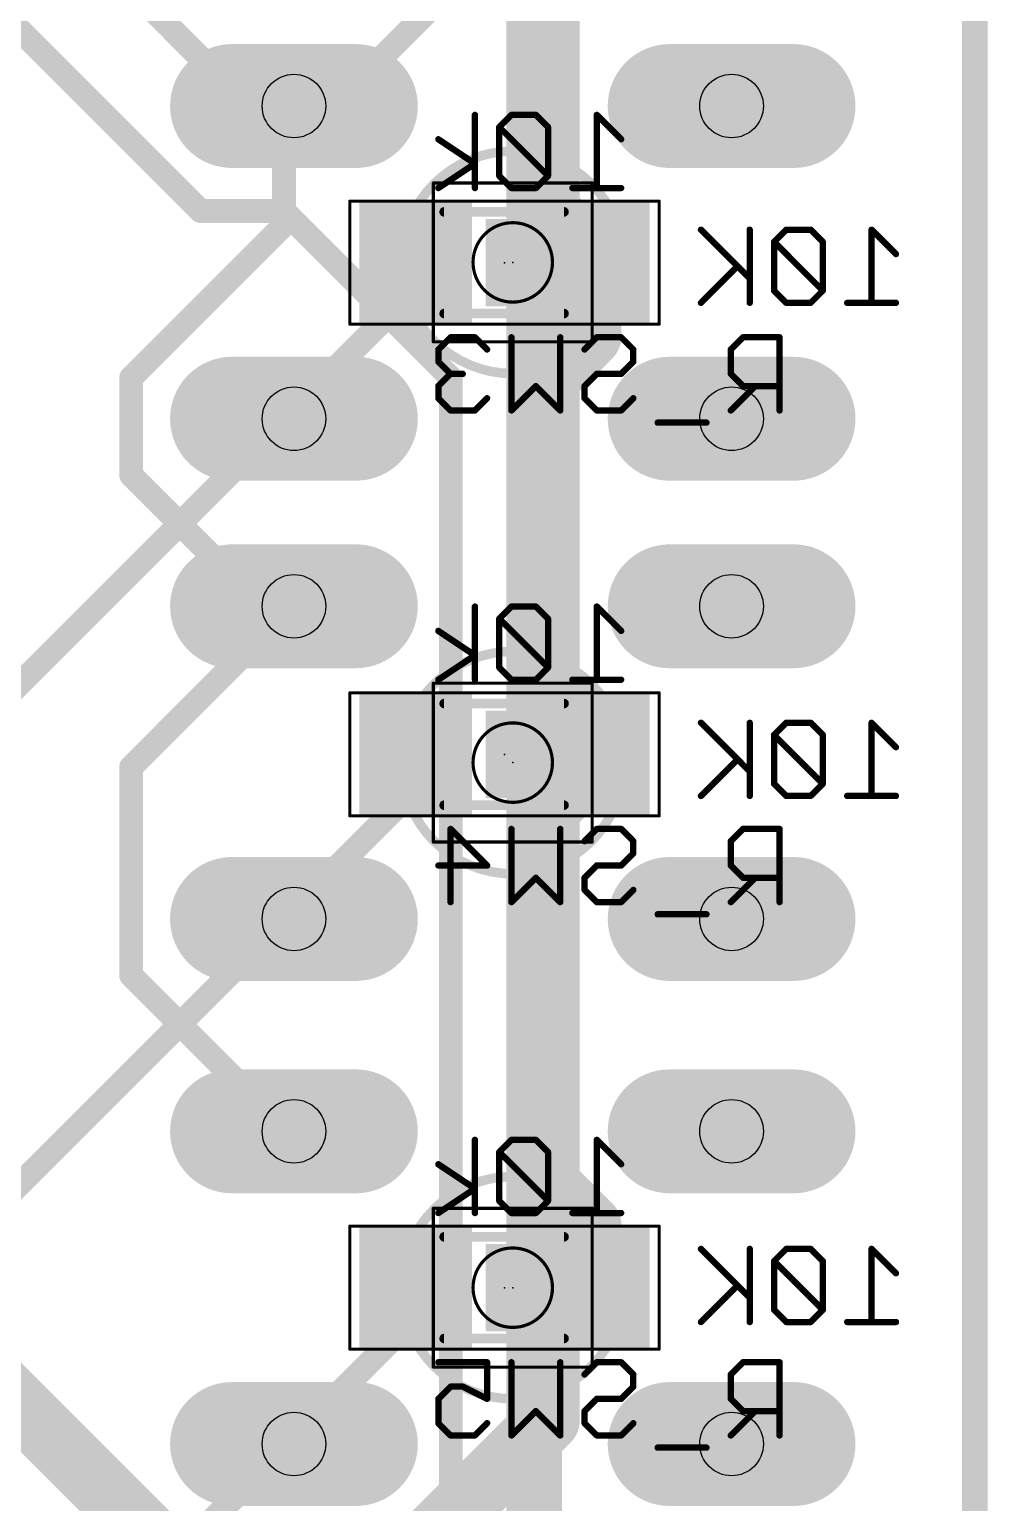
# Model space of a CAD drawing. Extents: x -15 to 99, y 4 to 73.
# Drawn here: x 83.94 to 99.26, y 21.13 to 44.69 of the extents above; entities that cross this region are included whole.
import ezdxf

# ---------------------------------------------------------------- set-up
doc = ezdxf.new("R2010")
doc.units = 0
for name, color, linetype in [('1', 22, 'CONTINUOUS'), ('122', 253, 'CONTINUOUS'), ('16', 175, 'CONTINUOUS'), ('17', 82, 'CONTINUOUS'), ('20', 7, 'CONTINUOUS'), ('21', 253, 'CONTINUOUS'), ('23', 7, 'CONTINUOUS'), ('24', 7, 'CONTINUOUS'), ('26', 253, 'CONTINUOUS'), ('28', 253, 'CONTINUOUS'), ('29', 253, 'CONTINUOUS'), ('30', 253, 'CONTINUOUS'), ('32', 253, 'CONTINUOUS'), ('36', 253, 'CONTINUOUS'), ('40', 175, 'CONTINUOUS'), ('44', 253, 'CONTINUOUS'), ('51', 253, 'CONTINUOUS'), ('52', 253, 'CONTINUOUS')]:
    doc.layers.add(name, color=color, linetype=linetype)

# ---------------------------------------------------------------- blocks, each defined once
blk = doc.blocks.new('RECT')
blk.add_solid([(-0.5, -0.5), (0.5, -0.5), (-0.5, 0.5), (0.5, 0.5)])
blk = doc.blocks.new('LONGP100')
at = {"const_width": 1}
blk.add_lwpolyline([(-0.5, 0), (0.5, 0)], dxfattribs=at)
at = {"const_width": 0.5}
for points in [[(-0.5, 0.25, 1), (-0.5, -0.25)], [(0.5, -0.25, 1), (0.5, 0.25)]]:
    blk.add_lwpolyline(points, format="xyb", dxfattribs=at)

msp = doc.modelspace()

# ---------------------------------------------------------------- linework, layer by layer
at = {"layer": '1'}
for points, const_width in [([(99.06, 10.16), (99.06, 68.58)], 0.4064), ([(92.0115, 7.5565), (92.0115, 50.673)], 0.889), ([(83.1215, 45.339), (86.6775, 41.783)], 0.381), ([(90.678, 45.339), (88.9, 43.561)], 0.381), ([(88.2332, 43.561), (88.1694, 43.4618)], 0.381), ([(88.9, 43.561), (88.2332, 43.561)], 0.381), ([(86.6775, 41.783), (88.011, 41.783)], 0.381), ([(88.011, 41.783), (90.678, 39.116)], 0.381), ([(90.678, 39.116), (90.678, 21.336)], 0.381), ([(88.011, 38.4492), (83.3438, 33.782)], 0.381), ([(88.011, 38.4492), (88.1694, 38.4618)], 0.381), ([(88.011, 30.4483), (78.8988, 21.336)], 0.381), ([(88.011, 30.4483), (88.1694, 30.4631)], 0.381), ([(88.011, 22.0028), (86.4553, 20.447)], 0.381), ([(88.011, 22.0028), (88.1694, 22.0674)], 0.381), ([(90.678, 21.336), (89.789, 20.447)], 0.381)]:
    msp.add_lwpolyline(points, dxfattribs=dict(at, const_width=const_width))
at = {"layer": '1', "const_width": 0.1905}
for points in [[(88.0893, 43.5134, 1), (88.2495, 43.4102)], [(88.2332, 43.6563, 1), (88.2332, 43.4657)], [(88.3133, 43.5094, 1), (88.1532, 43.6126)], [(88.8326, 43.6284, 1), (88.9674, 43.4936)], [(88.9, 43.4657, 1), (88.9, 43.6563)], [(86.6775, 41.8783, 1), (86.6775, 41.6878)], [(86.6101, 41.7156, 1), (86.7449, 41.8504)], [(88.0784, 41.8504, 1), (87.9436, 41.7156)], [(88.011, 41.6878, 1), (88.011, 41.8783)], [(90.7732, 39.116, 1), (90.5828, 39.116)], [(90.6106, 39.0486, 1), (90.7454, 39.1834)], [(88.0035, 38.5442, 1), (88.0185, 38.3543)], [(88.0784, 38.3819, 1), (87.9436, 38.5166)], [(88.1769, 38.3668, 1), (88.1619, 38.5568)], [(88.0021, 30.5431, 1), (88.0199, 30.3534)], [(88.0784, 30.3809, 1), (87.9436, 30.5156)], [(88.1783, 30.3683, 1), (88.1605, 30.5579)], [(87.975, 22.0909, 1), (88.047, 21.9146)], [(88.0784, 21.9354, 1), (87.9436, 22.0701)], [(88.2054, 21.9792, 1), (88.1334, 22.1556)], [(90.7454, 21.2686, 1), (90.6106, 21.4034)], [(90.5828, 21.336, 1), (90.7732, 21.336)]]:
    msp.add_lwpolyline(points, format="xyb", dxfattribs=at)
at = {"layer": '122', "const_width": 0.1016}
for points in [[(95.4593, 40.7047), (94.6797, 41.4843)], [(95.4593, 41.4843), (95.4593, 40.3149)], [(96.044, 41.4843), (95.8491, 41.2894)], [(96.4338, 41.4843), (96.044, 41.4843)], [(96.6287, 41.2894), (96.4338, 41.4843)], [(97.7981, 41.0945), (97.4083, 41.4843)], [(97.4083, 41.4843), (97.4083, 40.3149)], [(95.8491, 41.2894), (95.8491, 40.5098)], [(96.6287, 40.5098), (95.8491, 41.2894)], [(96.6287, 40.5098), (96.6287, 41.2894)], [(95.2644, 40.8996), (94.6797, 40.3149)], [(95.8491, 40.5098), (96.044, 40.3149)], [(96.4338, 40.3149), (96.6287, 40.5098)], [(96.044, 40.3149), (96.4338, 40.3149)], [(97.7981, 40.3149), (97.0185, 40.3149)], [(95.4593, 32.8205), (94.6797, 33.6001)], [(95.4593, 33.6001), (95.4593, 32.4307)], [(96.044, 33.6001), (95.8491, 33.4052)], [(95.8491, 33.4052), (95.8491, 32.6256)], [(96.6287, 32.6256), (95.8491, 33.4052)], [(96.4338, 33.6001), (96.044, 33.6001)], [(96.6287, 33.4052), (96.4338, 33.6001)], [(96.6287, 32.6256), (96.6287, 33.4052)], [(97.7981, 33.2103), (97.4083, 33.6001)], [(97.4083, 33.6001), (97.4083, 32.4307)], [(95.2644, 33.0154), (94.6797, 32.4307)], [(95.8491, 32.6256), (96.044, 32.4307)], [(96.4338, 32.4307), (96.6287, 32.6256)], [(96.044, 32.4307), (96.4338, 32.4307)], [(97.7981, 32.4307), (97.0185, 32.4307)], [(95.4593, 24.408), (94.6797, 25.1876)], [(95.4593, 25.1876), (95.4593, 24.0182)], [(96.044, 25.1876), (95.8491, 24.9927)], [(96.4338, 25.1876), (96.044, 25.1876)], [(96.6287, 24.9927), (96.4338, 25.1876)], [(97.7981, 24.7978), (97.4083, 25.1876)], [(97.4083, 25.1876), (97.4083, 24.0182)], [(95.8491, 24.9927), (95.8491, 24.2131)], [(96.6287, 24.2131), (95.8491, 24.9927)], [(96.6287, 24.2131), (96.6287, 24.9927)], [(95.2644, 24.6029), (94.6797, 24.0182)], [(95.8491, 24.2131), (96.044, 24.0182)], [(96.4338, 24.0182), (96.6287, 24.2131)], [(96.044, 24.0182), (96.4338, 24.0182)], [(97.7981, 24.0182), (97.0185, 24.0182)]]:
    msp.add_lwpolyline(points, dxfattribs=at)
at = {"layer": '122', "const_width": 0.0508}
for points in [[(94.6976, 41.5022, 1), (94.6617, 41.4663)], [(95.4847, 41.4843, 1), (95.4339, 41.4843)], [(96.044, 41.5097, 1), (96.044, 41.4589)], [(96.0619, 41.4663, 1), (96.026, 41.5022)], [(96.4517, 41.5022, 1), (96.4158, 41.4663)], [(96.4338, 41.4589, 1), (96.4338, 41.5097)], [(97.4337, 41.4843, 1), (97.3829, 41.4843)], [(97.4262, 41.5022, 1), (97.3903, 41.4663)], [(95.8745, 41.2894, 1), (95.8237, 41.2894)], [(95.867, 41.3073, 1), (95.8311, 41.2714)], [(95.8311, 41.3073, 1), (95.867, 41.2714)], [(96.6541, 41.2894, 1), (96.6033, 41.2894)], [(96.6107, 41.2714, 1), (96.6466, 41.3073)], [(97.7801, 41.0765, 1), (97.816, 41.1124)], [(95.2823, 40.8816, 1), (95.2464, 40.9175)], [(95.4413, 40.6867, 1), (95.4772, 40.7226)], [(95.867, 40.5277, 1), (95.8311, 40.4918)], [(95.8237, 40.5098, 1), (95.8745, 40.5098)], [(96.6033, 40.5098, 1), (96.6541, 40.5098)], [(96.6466, 40.4918, 1), (96.6107, 40.5277)], [(96.6107, 40.4918, 1), (96.6466, 40.5277)], [(94.6617, 40.3328, 1), (94.6976, 40.2969)], [(95.4339, 40.3149, 1), (95.4847, 40.3149)], [(96.044, 40.3403, 1), (96.044, 40.2895)], [(96.026, 40.2969, 1), (96.0619, 40.3328)], [(96.4158, 40.3328, 1), (96.4517, 40.2969)], [(96.4338, 40.2895, 1), (96.4338, 40.3403)], [(97.0185, 40.3403, 1), (97.0185, 40.2895)], [(97.3829, 40.3149, 1), (97.4337, 40.3149)], [(97.7981, 40.2895, 1), (97.7981, 40.3403)], [(94.6976, 33.6181, 1), (94.6617, 33.5822)], [(95.4847, 33.6001, 1), (95.4339, 33.6001)], [(95.8745, 33.4052, 1), (95.8237, 33.4052)], [(95.867, 33.4232, 1), (95.8311, 33.3873)], [(95.8311, 33.4232, 1), (95.867, 33.3873)], [(96.044, 33.6255, 1), (96.044, 33.5747)], [(96.0619, 33.5822, 1), (96.026, 33.6181)], [(96.4517, 33.6181, 1), (96.4158, 33.5822)], [(96.4338, 33.5747, 1), (96.4338, 33.6255)], [(96.6541, 33.4052, 1), (96.6033, 33.4052)], [(96.6107, 33.3873, 1), (96.6466, 33.4232)], [(97.4262, 33.6181, 1), (97.3903, 33.5822)], [(97.4337, 33.6001, 1), (97.3829, 33.6001)], [(97.7801, 33.1924, 1), (97.816, 33.2283)], [(95.2823, 32.9975, 1), (95.2464, 33.0334)], [(95.4413, 32.8026, 1), (95.4772, 32.8385)], [(95.867, 32.6436, 1), (95.8311, 32.6077)], [(95.8237, 32.6256, 1), (95.8745, 32.6256)], [(96.6033, 32.6256, 1), (96.6541, 32.6256)], [(96.6466, 32.6077, 1), (96.6107, 32.6436)], [(96.6107, 32.6077, 1), (96.6466, 32.6436)], [(94.6617, 32.4487, 1), (94.6976, 32.4128)], [(95.4339, 32.4307, 1), (95.4847, 32.4307)], [(96.044, 32.4561, 1), (96.044, 32.4053)], [(96.026, 32.4128, 1), (96.0619, 32.4487)], [(96.4158, 32.4487, 1), (96.4517, 32.4128)], [(96.4338, 32.4053, 1), (96.4338, 32.4561)], [(97.0185, 32.4561, 1), (97.0185, 32.4053)], [(97.3829, 32.4307, 1), (97.4337, 32.4307)], [(97.7981, 32.4053, 1), (97.7981, 32.4561)], [(94.6976, 25.2056, 1), (94.6617, 25.1697)], [(95.4847, 25.1876, 1), (95.4339, 25.1876)], [(96.044, 25.213, 1), (96.044, 25.1622)], [(96.0619, 25.1697, 1), (96.026, 25.2056)], [(96.4517, 25.2056, 1), (96.4158, 25.1697)], [(96.4338, 25.1622, 1), (96.4338, 25.213)], [(97.4262, 25.2056, 1), (97.3903, 25.1697)], [(97.4337, 25.1876, 1), (97.3829, 25.1876)], [(95.8745, 24.9927, 1), (95.8237, 24.9927)], [(95.867, 25.0107, 1), (95.8311, 24.9748)], [(95.8311, 25.0107, 1), (95.867, 24.9748)], [(96.6541, 24.9927, 1), (96.6033, 24.9927)], [(96.6107, 24.9748, 1), (96.6466, 25.0107)], [(97.7801, 24.7799, 1), (97.816, 24.8158)], [(95.2823, 24.585, 1), (95.2464, 24.6209)], [(95.4413, 24.3901, 1), (95.4772, 24.426)], [(95.867, 24.2311, 1), (95.8311, 24.1952)], [(96.6466, 24.1952, 1), (96.6107, 24.2311)], [(94.6617, 24.0362, 1), (94.6976, 24.0003)], [(95.4339, 24.0182, 1), (95.4847, 24.0182)], [(95.8237, 24.2131, 1), (95.8745, 24.2131)], [(96.044, 24.0436, 1), (96.044, 23.9928)], [(96.026, 24.0003, 1), (96.0619, 24.0362)], [(96.4158, 24.0362, 1), (96.4517, 24.0003)], [(96.4338, 23.9928, 1), (96.4338, 24.0436)], [(96.6033, 24.2131, 1), (96.6541, 24.2131)], [(96.6107, 24.1952, 1), (96.6466, 24.2311)], [(97.0185, 24.0436, 1), (97.0185, 23.9928)], [(97.3829, 24.0182, 1), (97.4337, 24.0182)], [(97.7981, 23.9928, 1), (97.7981, 24.0436)]]:
    msp.add_lwpolyline(points, format="xyb", dxfattribs=at)
at = {"layer": '16'}
for points, const_width in [([(99.06, 6.35), (99.06, 68.58)], 0.4064), ([(92.2338, 41.783), (92.2338, 46.6725)], 1.016), ([(87.3443, 43.561), (84.8995, 46.0057)], 0.381), ([(88.011, 43.561), (87.3443, 43.561)], 0.381), ([(88.011, 43.561), (88.1694, 43.4618)], 0.381), ([(88.011, 43.3388), (88.1694, 43.4618)], 0.381), ([(88.011, 41.5607), (88.011, 43.3388)], 0.381), ([(92.6783, 41.3385), (92.2338, 41.783)], 1.016), ([(85.5663, 39.116), (88.011, 41.5607)], 0.381), ([(92.6783, 41.3385), (92.9593, 40.9568)], 1.016), ([(92.9005, 40.894), (92.9593, 40.9568)], 1.016), ([(92.9005, 39.7828), (92.9005, 40.894)], 1.016), ([(90.0113, 40.894), (90.1153, 40.9568)], 0.381), ([(90.0113, 40.4495), (90.0113, 40.894)], 0.381), ([(88.2332, 38.6715), (90.0113, 40.4495)], 0.381), ([(92.2338, 39.116), (92.9005, 39.7828)], 1.016), ([(92.2338, 34.2265), (92.2338, 39.116)], 1.016), ([(85.5663, 37.5603), (85.5663, 39.116)], 0.381), ([(88.2332, 38.6715), (88.1694, 38.4618)], 0.381), ([(87.7888, 35.3377), (85.5663, 37.5603)], 0.381), ([(87.7888, 35.3377), (88.1694, 35.4631)], 0.381), ([(88.011, 35.3377), (88.1694, 35.4631)], 0.381), ([(88.011, 35.3377), (85.5663, 32.893)], 0.381), ([(92.9005, 33.5598), (92.2338, 34.2265)], 1.016), ([(92.9005, 33.5598), (92.9593, 33.0952)], 1.016), ([(92.9005, 32.893), (92.9593, 33.0952)], 1.016), ([(90.0113, 32.893), (90.1153, 33.0952)], 0.381), ([(92.9005, 32.893), (92.2338, 32.2263)], 1.016), ([(85.5663, 32.893), (85.5663, 29.5593)], 0.381), ([(90.0113, 32.4485), (90.0113, 32.893)], 0.381), ([(88.2332, 30.6705), (90.0113, 32.4485)], 0.381), ([(92.2338, 32.2263), (92.2338, 26.2255)], 1.016), ([(88.2332, 30.6705), (88.1694, 30.4631)], 0.381), ([(85.5663, 29.5593), (88.011, 27.1145)], 0.381), ([(87.7888, 18.669), (77.5653, 28.8925)], 1.016), ([(88.011, 27.1145), (88.1694, 27.0674)], 0.381), ([(92.2338, 26.2255), (92.9005, 25.5587)], 1.016), ([(92.9005, 25.5587), (92.9005, 24.6698)], 1.016), ([(92.6783, 24.2253), (92.9593, 24.5674)], 1.016), ([(92.9005, 24.6698), (92.9593, 24.5674)], 1.016), ([(90.0113, 24.4475), (90.1153, 24.5674)], 0.381), ([(92.6783, 24.2253), (92.2338, 23.7808)], 1.016), ([(90.0113, 24.003), (90.0113, 24.4475)], 0.381), ([(92.2338, 23.7808), (92.2338, 22.4473)], 1.016), ([(88.2332, 22.225), (90.0113, 24.003)], 0.381), ([(92.2338, 22.4473), (88.1221, 18.3356)], 1.016), ([(88.2332, 22.225), (88.1694, 22.0674)], 0.381)]:
    msp.add_lwpolyline(points, dxfattribs=dict(at, const_width=const_width))
for points, const_width in [([(87.3443, 43.6563, 1), (87.3443, 43.4657)], 0.1905), ([(87.2769, 43.4936, 1), (87.4116, 43.6284)], 0.1905), ([(88.0616, 43.6417, 1), (87.9604, 43.4803)], 0.1905), ([(88.011, 43.4657, 1), (88.011, 43.6563)], 0.1905), ([(88.2278, 43.3866, 1), (88.111, 43.537)], 0.1905), ([(88.1188, 43.3811, 1), (88.22, 43.5425)], 0.1905), ([(87.9526, 43.414, 1), (88.0694, 43.2635)], 0.1905), ([(88.1063, 43.3388, 1), (87.9158, 43.3388)], 0.1905), ([(92.4134, 41.9626, 1), (92.0541, 41.6034)], 0.508), ([(91.9797, 41.783, 1), (92.4878, 41.783)], 0.508), ([(88.0784, 41.4934, 1), (87.9436, 41.6281)], 0.1905), ([(92.8828, 41.4891, 1), (92.4737, 41.1879)], 0.508), ([(92.4986, 41.1589, 1), (92.8579, 41.5181)], 0.508), ([(87.9158, 41.5607, 1), (88.1063, 41.5607)], 0.1905), ([(93.1447, 40.7832, 1), (92.7739, 41.1304)], 0.508), ([(93.1545, 40.894, 1), (92.6465, 40.894)], 0.508), ([(92.7151, 41.0676, 1), (93.0859, 40.7204)], 0.508), ([(92.7548, 40.8062, 1), (93.1638, 41.1074)], 0.508), ([(90.1065, 40.894, 1), (89.916, 40.894)], 0.1905), ([(89.962, 40.9755, 1), (90.0605, 40.8125)], 0.1905), ([(90.1645, 40.8753, 1), (90.0661, 41.0383)], 0.1905), ([(89.916, 40.4495, 1), (90.1065, 40.4495)], 0.1905), ([(90.0786, 40.3821, 1), (89.9439, 40.5169)], 0.1905), ([(93.0801, 39.6031, 1), (92.7209, 39.9624)], 0.508), ([(92.6465, 39.7828, 1), (93.1545, 39.7828)], 0.508), ([(92.4878, 39.116, 1), (91.9797, 39.116)], 0.508), ([(92.0541, 39.2956, 1), (92.4134, 38.9364)], 0.508), ([(85.4989, 39.1834, 1), (85.6336, 39.0486)], 0.1905), ([(85.6615, 39.116, 1), (85.471, 39.116)], 0.1905), ([(88.1659, 38.7389, 1), (88.3006, 38.6041)], 0.1905), ([(88.3244, 38.6438, 1), (88.1421, 38.6992)], 0.1905), ([(88.0783, 38.4895, 1), (88.2605, 38.4341)], 0.1905), ([(85.6336, 37.6276, 1), (85.4989, 37.4929)], 0.1905), ([(85.471, 37.5603, 1), (85.6615, 37.5603)], 0.1905), ([(88.2285, 35.3884, 1), (88.1103, 35.5378)], 0.1905), ([(88.1992, 35.3726, 1), (88.1396, 35.5536)], 0.1905), ([(87.759, 35.4282, 1), (87.8185, 35.2473)], 0.1905), ([(87.7214, 35.2704, 1), (87.8561, 35.4051)], 0.1905), ([(87.9519, 35.4124, 1), (88.0701, 35.2631)], 0.1905), ([(88.0784, 35.2704, 1), (87.9436, 35.4051)], 0.1905), ([(92.4134, 34.4061, 1), (92.0541, 34.0469)], 0.508), ([(91.9797, 34.2265, 1), (92.4878, 34.2265)], 0.508), ([(93.1525, 33.5916, 1), (92.6485, 33.5279)], 0.508), ([(92.7209, 33.3801, 1), (93.0801, 33.7394)], 0.508), ([(93.2032, 33.0243, 1), (92.7154, 33.1661)], 0.508), ([(90.2, 33.0516, 1), (90.0306, 33.1388)], 0.1905), ([(92.6566, 32.9639, 1), (93.1444, 32.8221)], 0.508), ([(92.7073, 33.0633, 1), (93.2113, 33.1271)], 0.508), ([(93.0801, 32.7134, 1), (92.7209, 33.0726)], 0.508), ([(85.4989, 32.9604, 1), (85.6336, 32.8256)], 0.1905), ([(85.6615, 32.893, 1), (85.471, 32.893)], 0.1905), ([(90.1065, 32.893, 1), (89.916, 32.893)], 0.1905), ([(89.9266, 32.9366, 1), (90.0959, 32.8494)], 0.1905), ([(89.916, 32.4485, 1), (90.1065, 32.4485)], 0.1905), ([(90.0786, 32.3811, 1), (89.9439, 32.5159)], 0.1905), ([(92.4878, 32.2263, 1), (91.9797, 32.2263)], 0.508), ([(92.0541, 32.4059, 1), (92.4134, 32.0466)], 0.508), ([(88.3243, 30.6425, 1), (88.1422, 30.6985)], 0.1905), ([(88.1659, 30.7379, 1), (88.3006, 30.6031)], 0.1905), ([(88.0784, 30.4911, 1), (88.2604, 30.4351)], 0.1905), ([(85.6336, 29.6266, 1), (85.4989, 29.4919)], 0.1905), ([(85.471, 29.5593, 1), (85.6615, 29.5593)], 0.1905), ([(88.0381, 27.2058, 1), (87.9839, 27.0232)], 0.1905), ([(87.9436, 27.0471, 1), (88.0784, 27.1819)], 0.1905), ([(88.1423, 26.9761, 1), (88.1965, 27.1587)], 0.1905), ([(92.4134, 26.4051, 1), (92.0541, 26.0459)], 0.508), ([(91.9797, 26.2255, 1), (92.4878, 26.2255)], 0.508), ([(93.1545, 25.5587, 1), (92.6465, 25.5587)], 0.508), ([(92.7209, 25.3791, 1), (93.0801, 25.7384)], 0.508), ([(93.1207, 24.7963, 1), (92.6803, 24.5432)], 0.508), ([(93.1556, 24.4062, 1), (92.763, 24.7286)], 0.508), ([(90.1872, 24.505, 1), (90.0434, 24.6298)], 0.1905), ([(92.8579, 24.0456, 1), (92.4986, 24.4049)], 0.508), ([(92.6465, 24.6698, 1), (93.1545, 24.6698)], 0.508), ([(92.7391, 24.4409, 1), (93.1795, 24.6939)], 0.508), ([(90.1065, 24.4475, 1), (89.916, 24.4475)], 0.1905), ([(89.9393, 24.5099, 1), (90.0832, 24.3851)], 0.1905), ([(92.482, 24.3865, 1), (92.8745, 24.064)], 0.508), ([(92.4878, 23.7808, 1), (91.9797, 23.7808)], 0.508), ([(89.916, 24.003, 1), (90.1065, 24.003)], 0.1905), ([(90.0786, 23.9356, 1), (89.9439, 24.0704)], 0.1905), ([(92.0541, 23.9604, 1), (92.4134, 23.6011)], 0.508), ([(92.4134, 22.2676, 1), (92.0541, 22.6269)], 0.508), ([(91.9797, 22.4473, 1), (92.4878, 22.4473)], 0.508), ([(88.1659, 22.2924, 1), (88.3006, 22.1576)], 0.1905), ([(88.3215, 22.1892, 1), (88.145, 22.2608)], 0.1905), ([(88.0811, 22.1032, 1), (88.2577, 22.0316)], 0.1905)]:
    msp.add_lwpolyline(points, format="xyb", dxfattribs=dict(at, const_width=const_width))
at = {"layer": '20', "const_width": 0.254}
msp.add_lwpolyline([(99.06, 6.35), (99.06, 69.85)], dxfattribs=at)
at = {"layer": '21', "const_width": 0.1524}
for points in [[(91.6694, 39.1838, 1), (91.6694, 42.7398, 1), (91.6694, 39.1838)], [(91.6694, 40.7078, 1), (91.6694, 41.2158, 1), (91.6694, 40.7078)], [(91.6694, 31.1851, 1), (91.6694, 34.7411, 1), (91.6694, 31.1851)], [(91.6694, 32.7091, 1), (91.6694, 33.2171, 1), (91.6694, 32.7091)], [(91.6694, 22.7894, 1), (91.6694, 26.3454, 1), (91.6694, 22.7894)], [(91.6694, 24.3134, 1), (91.6694, 24.8214, 1), (91.6694, 24.3134)]]:
    msp.add_lwpolyline(points, format="xyb", dxfattribs=at)
at = {"layer": '23'}
for p in [(91.6694, 40.9618), (91.6694, 32.9631), (91.6694, 24.5674)]:
    msp.add_point(p, dxfattribs=at)
at = {"layer": '24'}
for p in [(91.5373, 40.9568), (91.5373, 33.0952), (91.5373, 24.5674)]:
    msp.add_point(p, dxfattribs=at)
at = {"layer": '26', "const_width": 0.1016}
for points in [[(90.6742, 39.764), (90.4793, 39.5691)], [(91.064, 39.764), (90.6742, 39.764)], [(91.2589, 39.5691), (91.064, 39.764)], [(91.6487, 38.5946), (91.6487, 39.764)], [(92.4283, 39.764), (92.4283, 38.5946)], [(92.8181, 39.5691), (93.013, 39.764)], [(93.013, 39.764), (93.4028, 39.764)], [(93.4028, 39.764), (93.5977, 39.5691)], [(95.3518, 39.764), (95.1569, 39.5691)], [(95.9365, 39.764), (95.3518, 39.764)], [(95.9365, 38.5946), (95.9365, 39.764)], [(90.4793, 39.5691), (90.4793, 39.3742)], [(93.5977, 39.5691), (93.5977, 39.3742)], [(95.1569, 39.5691), (95.1569, 39.1793)], [(90.4793, 39.3742), (90.6742, 39.1793)], [(93.5977, 39.3742), (93.4028, 39.1793)], [(90.6742, 39.1793), (90.4793, 38.9844)], [(90.6742, 39.1793), (90.8691, 39.1793)], [(93.013, 39.1793), (92.8181, 38.9844)], [(93.4028, 39.1793), (93.013, 39.1793)], [(95.1569, 39.1793), (95.3518, 38.9844)], [(90.4793, 38.9844), (90.4793, 38.7895)], [(92.0385, 38.9844), (91.6487, 38.5946)], [(92.4283, 38.5946), (92.0385, 38.9844)], [(92.8181, 38.9844), (92.8181, 38.7895)], [(95.5467, 38.9844), (95.1569, 38.5946)], [(95.3518, 38.9844), (95.9365, 38.9844)], [(90.4793, 38.7895), (90.6742, 38.5946)], [(90.6742, 38.5946), (91.064, 38.5946)], [(91.064, 38.5946), (91.2589, 38.7895)], [(92.8181, 38.7895), (93.013, 38.5946)], [(93.013, 38.5946), (93.4028, 38.5946)], [(93.4028, 38.5946), (93.5977, 38.7895)], [(94.7671, 38.3997), (93.9875, 38.3997)], [(90.6742, 30.733), (90.6742, 31.9024)], [(90.6742, 31.9024), (91.2589, 31.3177)], [(91.6487, 30.733), (91.6487, 31.9024)], [(92.4283, 31.9024), (92.4283, 30.733)], [(92.8181, 31.7075), (93.013, 31.9024)], [(93.013, 31.9024), (93.4028, 31.9024)], [(93.4028, 31.9024), (93.5977, 31.7075)], [(95.3518, 31.9024), (95.1569, 31.7075)], [(95.9365, 31.9024), (95.3518, 31.9024)], [(95.9365, 30.733), (95.9365, 31.9024)], [(93.5977, 31.5126), (93.4028, 31.3177)], [(93.5977, 31.7075), (93.5977, 31.5126)], [(95.1569, 31.7075), (95.1569, 31.3177)], [(91.2589, 31.3177), (90.4793, 31.3177)], [(93.013, 31.3177), (92.8181, 31.1228)], [(93.4028, 31.3177), (93.013, 31.3177)], [(95.1569, 31.3177), (95.3518, 31.1228)], [(92.0385, 31.1228), (91.6487, 30.733)], [(92.4283, 30.733), (92.0385, 31.1228)], [(92.8181, 31.1228), (92.8181, 30.9279)], [(95.5467, 31.1228), (95.1569, 30.733)], [(95.3518, 31.1228), (95.9365, 31.1228)], [(92.8181, 30.9279), (93.013, 30.733)], [(93.4028, 30.733), (93.5977, 30.9279)], [(93.013, 30.733), (93.4028, 30.733)], [(94.7671, 30.5381), (93.9875, 30.5381)], [(90.4793, 23.3746), (91.2589, 23.3746)], [(91.2589, 23.3746), (91.2589, 22.7899)], [(91.6487, 22.2052), (91.6487, 23.3746)], [(92.4283, 23.3746), (92.4283, 22.2052)], [(92.8181, 23.1797), (93.013, 23.3746)], [(93.013, 23.3746), (93.4028, 23.3746)], [(93.4028, 23.3746), (93.5977, 23.1797)], [(95.3518, 23.3746), (95.1569, 23.1797)], [(95.9365, 23.3746), (95.3518, 23.3746)], [(95.9365, 22.2052), (95.9365, 23.3746)], [(93.5977, 23.1797), (93.5977, 22.9848)], [(95.1569, 23.1797), (95.1569, 22.7899)], [(90.6742, 22.9848), (90.4793, 22.7899)], [(90.8691, 22.9848), (90.6742, 22.9848)], [(91.2589, 22.7899), (90.8691, 22.9848)], [(93.5977, 22.9848), (93.4028, 22.7899)], [(90.4793, 22.7899), (90.4793, 22.4001)], [(92.0385, 22.595), (91.6487, 22.2052)], [(92.4283, 22.2052), (92.0385, 22.595)], [(93.013, 22.7899), (92.8181, 22.595)], [(92.8181, 22.595), (92.8181, 22.4001)], [(93.4028, 22.7899), (93.013, 22.7899)], [(95.1569, 22.7899), (95.3518, 22.595)], [(95.5467, 22.595), (95.1569, 22.2052)], [(95.3518, 22.595), (95.9365, 22.595)], [(90.4793, 22.4001), (90.6742, 22.2052)], [(91.064, 22.2052), (91.2589, 22.4001)], [(92.8181, 22.4001), (93.013, 22.2052)], [(93.4028, 22.2052), (93.5977, 22.4001)], [(90.6742, 22.2052), (91.064, 22.2052)], [(93.013, 22.2052), (93.4028, 22.2052)], [(94.7671, 22.0103), (93.9875, 22.0103)]]:
    msp.add_lwpolyline(points, dxfattribs=at)
at = {"layer": '26', "const_width": 0.0508}
for points in [[(90.6742, 39.7894, 1), (90.6742, 39.7386)], [(90.6922, 39.746, 1), (90.6563, 39.782)], [(91.082, 39.782, 1), (91.0461, 39.746)], [(91.064, 39.7386, 1), (91.064, 39.7894)], [(91.6741, 39.764, 1), (91.6233, 39.764)], [(92.4537, 39.764, 1), (92.4029, 39.764)], [(93.013, 39.7894, 1), (93.013, 39.7386)], [(93.031, 39.746, 1), (92.995, 39.782)], [(93.4208, 39.782, 1), (93.3848, 39.746)], [(93.4028, 39.7386, 1), (93.4028, 39.7894)], [(95.3518, 39.7894, 1), (95.3518, 39.7386)], [(95.3698, 39.746, 1), (95.3338, 39.782)], [(95.9619, 39.764, 1), (95.9111, 39.764)], [(95.9365, 39.7386, 1), (95.9365, 39.7894)], [(90.5047, 39.5691, 1), (90.4539, 39.5691)], [(90.4614, 39.5871, 1), (90.4973, 39.5511)], [(91.2409, 39.5511, 1), (91.2769, 39.5871)], [(92.8001, 39.5871, 1), (92.8361, 39.5511)], [(93.6231, 39.5691, 1), (93.5723, 39.5691)], [(93.5797, 39.5511, 1), (93.6157, 39.5871)], [(95.1389, 39.5871, 1), (95.1749, 39.5511)], [(95.1823, 39.5691, 1), (95.1315, 39.5691)], [(90.4973, 39.3922, 1), (90.4614, 39.3562)], [(90.4539, 39.3742, 1), (90.5047, 39.3742)], [(93.5723, 39.3742, 1), (93.6231, 39.3742)], [(93.6157, 39.3562, 1), (93.5797, 39.3922)], [(90.6742, 39.2047, 1), (90.6742, 39.1539)], [(90.6922, 39.1613, 1), (90.6563, 39.1973)], [(90.6563, 39.1613, 1), (90.6922, 39.1973)], [(90.8691, 39.1539, 1), (90.8691, 39.2047)], [(93.013, 39.2047, 1), (93.013, 39.1539)], [(93.031, 39.1613, 1), (92.995, 39.1973)], [(93.3848, 39.1973, 1), (93.4208, 39.1613)], [(93.4028, 39.1539, 1), (93.4028, 39.2047)], [(95.1749, 39.1973, 1), (95.1389, 39.1613)], [(95.1315, 39.1793, 1), (95.1823, 39.1793)], [(90.5047, 38.9844, 1), (90.4539, 38.9844)], [(90.4614, 39.0024, 1), (90.4973, 38.9664)], [(92.0565, 39.0024, 1), (92.0205, 38.9664)], [(92.0565, 38.9664, 1), (92.0205, 39.0024)], [(92.8001, 39.0024, 1), (92.8361, 38.9664)], [(92.8435, 38.9844, 1), (92.7927, 38.9844)], [(95.3518, 39.0098, 1), (95.3518, 38.959)], [(95.3338, 38.9664, 1), (95.3698, 39.0024)], [(95.5647, 38.9664, 1), (95.5287, 39.0024)], [(95.9365, 38.959, 1), (95.9365, 39.0098)], [(90.4973, 38.8075, 1), (90.4614, 38.7715)], [(90.4539, 38.7895, 1), (90.5047, 38.7895)], [(90.6742, 38.62, 1), (90.6742, 38.5692)], [(90.6563, 38.5766, 1), (90.6922, 38.6126)], [(91.0461, 38.6126, 1), (91.082, 38.5766)], [(91.064, 38.5692, 1), (91.064, 38.62)], [(91.2769, 38.7715, 1), (91.2409, 38.8075)], [(91.6307, 38.6126, 1), (91.6667, 38.5766)], [(92.4103, 38.5766, 1), (92.4463, 38.6126)], [(92.8361, 38.8075, 1), (92.8001, 38.7715)], [(92.7927, 38.7895, 1), (92.8435, 38.7895)], [(93.013, 38.62, 1), (93.013, 38.5692)], [(92.995, 38.5766, 1), (93.031, 38.6126)], [(93.3848, 38.6126, 1), (93.4208, 38.5766)], [(93.4028, 38.5692, 1), (93.4028, 38.62)], [(93.6157, 38.7715, 1), (93.5797, 38.8075)], [(95.1389, 38.6126, 1), (95.1749, 38.5766)], [(91.6233, 38.5946, 1), (91.6741, 38.5946)], [(92.4029, 38.5946, 1), (92.4537, 38.5946)], [(93.9875, 38.4251, 1), (93.9875, 38.3743)], [(94.7671, 38.3743, 1), (94.7671, 38.4251)], [(95.9111, 38.5946, 1), (95.9619, 38.5946)], [(90.6996, 31.9024, 1), (90.6488, 31.9024)], [(90.6922, 31.9204, 1), (90.6563, 31.8844)], [(91.6741, 31.9024, 1), (91.6233, 31.9024)], [(92.4537, 31.9024, 1), (92.4029, 31.9024)], [(93.013, 31.9278, 1), (93.013, 31.877)], [(93.031, 31.8844, 1), (92.995, 31.9204)], [(93.4208, 31.9204, 1), (93.3848, 31.8844)], [(93.4028, 31.877, 1), (93.4028, 31.9278)], [(95.3518, 31.9278, 1), (95.3518, 31.877)], [(95.3698, 31.8844, 1), (95.3338, 31.9204)], [(95.9619, 31.9024, 1), (95.9111, 31.9024)], [(95.9365, 31.877, 1), (95.9365, 31.9278)], [(92.8001, 31.7255, 1), (92.8361, 31.6895)], [(93.6231, 31.7075, 1), (93.5723, 31.7075)], [(93.5797, 31.6895, 1), (93.6157, 31.7255)], [(93.6157, 31.4946, 1), (93.5797, 31.5306)], [(95.1389, 31.7255, 1), (95.1749, 31.6895)], [(95.1823, 31.7075, 1), (95.1315, 31.7075)], [(90.4793, 31.3431, 1), (90.4793, 31.2923)], [(91.2409, 31.2997, 1), (91.2769, 31.3357)], [(91.2589, 31.2923, 1), (91.2589, 31.3431)], [(93.013, 31.3431, 1), (93.013, 31.2923)], [(93.031, 31.2997, 1), (92.995, 31.3357)], [(93.3848, 31.3357, 1), (93.4208, 31.2997)], [(93.4028, 31.2923, 1), (93.4028, 31.3431)], [(93.5723, 31.5126, 1), (93.6231, 31.5126)], [(95.1749, 31.3357, 1), (95.1389, 31.2997)], [(95.1315, 31.3177, 1), (95.1823, 31.3177)], [(92.0565, 31.1408, 1), (92.0205, 31.1048)], [(92.0565, 31.1048, 1), (92.0205, 31.1408)], [(92.8001, 31.1408, 1), (92.8361, 31.1048)], [(92.8435, 31.1228, 1), (92.7927, 31.1228)], [(95.3518, 31.1482, 1), (95.3518, 31.0974)], [(95.3338, 31.1048, 1), (95.3698, 31.1408)], [(95.5647, 31.1048, 1), (95.5287, 31.1408)], [(95.9365, 31.0974, 1), (95.9365, 31.1482)], [(92.8361, 30.9459, 1), (92.8001, 30.9099)], [(92.7927, 30.9279, 1), (92.8435, 30.9279)], [(93.6157, 30.9099, 1), (93.5797, 30.9459)], [(90.6488, 30.733, 1), (90.6996, 30.733)], [(91.6307, 30.751, 1), (91.6667, 30.715)], [(91.6233, 30.733, 1), (91.6741, 30.733)], [(92.4029, 30.733, 1), (92.4537, 30.733)], [(92.4103, 30.715, 1), (92.4463, 30.751)], [(93.013, 30.7584, 1), (93.013, 30.7076)], [(92.995, 30.715, 1), (93.031, 30.751)], [(93.3848, 30.751, 1), (93.4208, 30.715)], [(93.4028, 30.7076, 1), (93.4028, 30.7584)], [(95.1389, 30.751, 1), (95.1749, 30.715)], [(95.9111, 30.733, 1), (95.9619, 30.733)], [(93.9875, 30.5635, 1), (93.9875, 30.5127)], [(94.7671, 30.5127, 1), (94.7671, 30.5635)], [(90.4793, 23.4, 1), (90.4793, 23.3492)], [(91.2843, 23.3746, 1), (91.2335, 23.3746)], [(91.2589, 23.3492, 1), (91.2589, 23.4)], [(91.6741, 23.3746, 1), (91.6233, 23.3746)], [(92.4537, 23.3746, 1), (92.4029, 23.3746)], [(93.013, 23.4, 1), (93.013, 23.3492)], [(93.031, 23.3566, 1), (92.995, 23.3926)], [(93.4208, 23.3926, 1), (93.3848, 23.3566)], [(93.4028, 23.3492, 1), (93.4028, 23.4)], [(95.3518, 23.4, 1), (95.3518, 23.3492)], [(95.3698, 23.3566, 1), (95.3338, 23.3926)], [(95.9619, 23.3746, 1), (95.9111, 23.3746)], [(95.9365, 23.3492, 1), (95.9365, 23.4)], [(92.8001, 23.1977, 1), (92.8361, 23.1617)], [(93.6231, 23.1797, 1), (93.5723, 23.1797)], [(93.5797, 23.1617, 1), (93.6157, 23.1977)], [(95.1389, 23.1977, 1), (95.1749, 23.1617)], [(95.1823, 23.1797, 1), (95.1315, 23.1797)], [(90.6742, 23.0102, 1), (90.6742, 22.9594)], [(90.6922, 22.9668, 1), (90.6563, 23.0028)], [(90.8805, 23.0075, 1), (90.8578, 22.9621)], [(90.8691, 22.9594, 1), (90.8691, 23.0102)], [(93.5723, 22.9848, 1), (93.6231, 22.9848)], [(93.6157, 22.9668, 1), (93.5797, 23.0028)], [(90.5047, 22.7899, 1), (90.4539, 22.7899)], [(90.4614, 22.8079, 1), (90.4973, 22.7719)], [(91.2335, 22.7899, 1), (91.2843, 22.7899)], [(91.2476, 22.7672, 1), (91.2703, 22.8126)], [(92.0565, 22.613, 1), (92.0205, 22.577)], [(92.0565, 22.577, 1), (92.0205, 22.613)], [(92.8001, 22.613, 1), (92.8361, 22.577)], [(92.8435, 22.595, 1), (92.7927, 22.595)], [(93.013, 22.8153, 1), (93.013, 22.7645)], [(93.031, 22.7719, 1), (92.995, 22.8079)], [(93.3848, 22.8079, 1), (93.4208, 22.7719)], [(93.4028, 22.7645, 1), (93.4028, 22.8153)], [(95.1749, 22.8079, 1), (95.1389, 22.7719)], [(95.1315, 22.7899, 1), (95.1823, 22.7899)], [(95.3518, 22.6204, 1), (95.3518, 22.5696)], [(95.3338, 22.577, 1), (95.3698, 22.613)], [(95.5647, 22.577, 1), (95.5287, 22.613)], [(95.9365, 22.5696, 1), (95.9365, 22.6204)], [(90.4973, 22.4181, 1), (90.4614, 22.3821)], [(90.4539, 22.4001, 1), (90.5047, 22.4001)], [(91.2769, 22.3821, 1), (91.2409, 22.4181)], [(92.8361, 22.4181, 1), (92.8001, 22.3821)], [(92.7927, 22.4001, 1), (92.8435, 22.4001)], [(93.6157, 22.3821, 1), (93.5797, 22.4181)], [(90.6742, 22.2306, 1), (90.6742, 22.1798)], [(90.6563, 22.1872, 1), (90.6922, 22.2232)], [(91.0461, 22.2232, 1), (91.082, 22.1872)], [(91.064, 22.1798, 1), (91.064, 22.2306)], [(91.6307, 22.2232, 1), (91.6667, 22.1872)], [(91.6233, 22.2052, 1), (91.6741, 22.2052)], [(92.4029, 22.2052, 1), (92.4537, 22.2052)], [(92.4103, 22.1872, 1), (92.4463, 22.2232)], [(93.013, 22.2306, 1), (93.013, 22.1798)], [(92.995, 22.1872, 1), (93.031, 22.2232)], [(93.3848, 22.2232, 1), (93.4208, 22.1872)], [(93.4028, 22.1798, 1), (93.4028, 22.2306)], [(95.1389, 22.2232, 1), (95.1749, 22.1872)], [(95.9111, 22.2052, 1), (95.9619, 22.2052)], [(93.9875, 22.0357, 1), (93.9875, 21.9849)], [(94.7671, 21.9849, 1), (94.7671, 22.0357)]]:
    msp.add_lwpolyline(points, format="xyb", dxfattribs=at)
at = {"layer": '28', "const_width": 0.1016}
for points in [[(91.064, 42.1506), (91.064, 43.32)], [(91.6487, 43.32), (91.4538, 43.1251)], [(92.0385, 43.32), (91.6487, 43.32)], [(92.2334, 43.1251), (92.0385, 43.32)], [(93.4028, 42.9302), (93.013, 43.32)], [(93.013, 43.32), (93.013, 42.1506)], [(91.4538, 43.1251), (91.4538, 42.3455)], [(92.2334, 42.3455), (91.4538, 43.1251)], [(92.2334, 42.3455), (92.2334, 43.1251)], [(91.064, 42.5404), (90.4793, 42.9302)], [(90.4793, 42.1506), (91.064, 42.5404)], [(91.4538, 42.3455), (91.6487, 42.1506)], [(91.6487, 42.1506), (92.0385, 42.1506)], [(92.0385, 42.1506), (92.2334, 42.3455)], [(93.4028, 42.1506), (92.6232, 42.1506)], [(91.064, 34.289), (91.064, 35.4584)], [(91.6487, 35.4584), (91.4538, 35.2635)], [(92.0385, 35.4584), (91.6487, 35.4584)], [(92.2334, 35.2635), (92.0385, 35.4584)], [(93.4028, 35.0686), (93.013, 35.4584)], [(93.013, 35.4584), (93.013, 34.289)], [(91.064, 34.6788), (90.4793, 35.0686)], [(91.4538, 35.2635), (91.4538, 34.4839)], [(92.2334, 34.4839), (91.4538, 35.2635)], [(92.2334, 34.4839), (92.2334, 35.2635)], [(90.4793, 34.289), (91.064, 34.6788)], [(91.4538, 34.4839), (91.6487, 34.289)], [(92.0385, 34.289), (92.2334, 34.4839)], [(91.6487, 34.289), (92.0385, 34.289)], [(93.4028, 34.289), (92.6232, 34.289)], [(91.064, 25.7612), (91.064, 26.9306)], [(91.6487, 26.9306), (91.4538, 26.7357)], [(92.0385, 26.9306), (91.6487, 26.9306)], [(92.2334, 26.7357), (92.0385, 26.9306)], [(93.4028, 26.5408), (93.013, 26.9306)], [(93.013, 26.9306), (93.013, 25.7612)], [(91.4538, 26.7357), (91.4538, 25.9561)], [(92.2334, 25.9561), (91.4538, 26.7357)], [(92.2334, 25.9561), (92.2334, 26.7357)], [(91.064, 26.151), (90.4793, 26.5408)], [(90.4793, 25.7612), (91.064, 26.151)], [(91.4538, 25.9561), (91.6487, 25.7612)], [(92.0385, 25.7612), (92.2334, 25.9561)], [(91.6487, 25.7612), (92.0385, 25.7612)], [(93.4028, 25.7612), (92.6232, 25.7612)]]:
    msp.add_lwpolyline(points, dxfattribs=at)
at = {"layer": '28', "const_width": 0.0508}
for points in [[(91.0894, 43.32, 1), (91.0386, 43.32)], [(91.6487, 43.3454, 1), (91.6487, 43.2946)], [(91.6667, 43.302, 1), (91.6307, 43.338)], [(92.0565, 43.338, 1), (92.0205, 43.302)], [(92.0385, 43.2946, 1), (92.0385, 43.3454)], [(93.031, 43.338, 1), (92.995, 43.302)], [(93.0384, 43.32, 1), (92.9876, 43.32)], [(91.4718, 43.1431, 1), (91.4358, 43.1071)], [(91.4358, 43.1431, 1), (91.4718, 43.1071)], [(91.4792, 43.1251, 1), (91.4284, 43.1251)], [(92.2588, 43.1251, 1), (92.208, 43.1251)], [(92.2154, 43.1071, 1), (92.2514, 43.1431)], [(90.4934, 42.9513, 1), (90.4652, 42.9091)], [(93.3848, 42.9122, 1), (93.4208, 42.9482)], [(91.0781, 42.5193, 1), (91.0499, 42.5615)], [(91.0499, 42.5193, 1), (91.0781, 42.5615)], [(90.4652, 42.1717, 1), (90.4934, 42.1295)], [(91.0386, 42.1506, 1), (91.0894, 42.1506)], [(91.4718, 42.3635, 1), (91.4358, 42.3275)], [(91.4284, 42.3455, 1), (91.4792, 42.3455)], [(91.6487, 42.176, 1), (91.6487, 42.1252)], [(91.6307, 42.1326, 1), (91.6667, 42.1686)], [(92.0205, 42.1686, 1), (92.0565, 42.1326)], [(92.0385, 42.1252, 1), (92.0385, 42.176)], [(92.208, 42.3455, 1), (92.2588, 42.3455)], [(92.2514, 42.3275, 1), (92.2154, 42.3635)], [(92.2154, 42.3275, 1), (92.2514, 42.3635)], [(92.6232, 42.176, 1), (92.6232, 42.1252)], [(92.9876, 42.1506, 1), (93.0384, 42.1506)], [(93.4028, 42.1252, 1), (93.4028, 42.176)], [(91.0894, 35.4584, 1), (91.0386, 35.4584)], [(91.6487, 35.4838, 1), (91.6487, 35.433)], [(91.6667, 35.4404, 1), (91.6307, 35.4764)], [(92.0565, 35.4764, 1), (92.0205, 35.4404)], [(92.0385, 35.433, 1), (92.0385, 35.4838)], [(93.031, 35.4764, 1), (92.995, 35.4404)], [(93.0384, 35.4584, 1), (92.9876, 35.4584)], [(90.4934, 35.0897, 1), (90.4652, 35.0475)], [(91.4718, 35.2815, 1), (91.4358, 35.2455)], [(91.4358, 35.2815, 1), (91.4718, 35.2455)], [(91.4792, 35.2635, 1), (91.4284, 35.2635)], [(92.2588, 35.2635, 1), (92.208, 35.2635)], [(92.2154, 35.2455, 1), (92.2514, 35.2815)], [(93.3848, 35.0506, 1), (93.4208, 35.0866)], [(91.0781, 34.6577, 1), (91.0499, 34.6999)], [(91.0499, 34.6577, 1), (91.0781, 34.6999)], [(91.4718, 34.5019, 1), (91.4358, 34.4659)], [(91.4284, 34.4839, 1), (91.4792, 34.4839)], [(92.208, 34.4839, 1), (92.2588, 34.4839)], [(92.2514, 34.4659, 1), (92.2154, 34.5019)], [(92.2154, 34.4659, 1), (92.2514, 34.5019)], [(90.4652, 34.3101, 1), (90.4934, 34.2679)], [(91.0386, 34.289, 1), (91.0894, 34.289)], [(91.6487, 34.3144, 1), (91.6487, 34.2636)], [(91.6307, 34.271, 1), (91.6667, 34.307)], [(92.0205, 34.307, 1), (92.0565, 34.271)], [(92.0385, 34.2636, 1), (92.0385, 34.3144)], [(92.6232, 34.3144, 1), (92.6232, 34.2636)], [(92.9876, 34.289, 1), (93.0384, 34.289)], [(93.4028, 34.2636, 1), (93.4028, 34.3144)], [(91.0894, 26.9306, 1), (91.0386, 26.9306)], [(91.6487, 26.956, 1), (91.6487, 26.9052)], [(91.6667, 26.9126, 1), (91.6307, 26.9486)], [(92.0565, 26.9486, 1), (92.0205, 26.9126)], [(92.0385, 26.9052, 1), (92.0385, 26.956)], [(93.031, 26.9486, 1), (92.995, 26.9126)], [(93.0384, 26.9306, 1), (92.9876, 26.9306)], [(91.4718, 26.7537, 1), (91.4358, 26.7177)], [(91.4358, 26.7537, 1), (91.4718, 26.7177)], [(91.4792, 26.7357, 1), (91.4284, 26.7357)], [(92.2588, 26.7357, 1), (92.208, 26.7357)], [(92.2154, 26.7177, 1), (92.2514, 26.7537)], [(90.4934, 26.5619, 1), (90.4652, 26.5197)], [(93.3848, 26.5228, 1), (93.4208, 26.5588)], [(91.0781, 26.1299, 1), (91.0499, 26.1721)], [(91.0499, 26.1299, 1), (91.0781, 26.1721)], [(91.4718, 25.9741, 1), (91.4358, 25.9381)], [(91.4284, 25.9561, 1), (91.4792, 25.9561)], [(92.208, 25.9561, 1), (92.2588, 25.9561)], [(92.2514, 25.9381, 1), (92.2154, 25.9741)], [(92.2154, 25.9381, 1), (92.2514, 25.9741)], [(90.4652, 25.7823, 1), (90.4934, 25.7401)], [(91.0386, 25.7612, 1), (91.0894, 25.7612)], [(91.6487, 25.7866, 1), (91.6487, 25.7358)], [(91.6307, 25.7432, 1), (91.6667, 25.7792)], [(92.0205, 25.7792, 1), (92.0565, 25.7432)], [(92.0385, 25.7358, 1), (92.0385, 25.7866)], [(92.6232, 25.7866, 1), (92.6232, 25.7358)], [(92.9876, 25.7612, 1), (93.0384, 25.7612)], [(93.4028, 25.7358, 1), (93.4028, 25.7866)]]:
    msp.add_lwpolyline(points, format="xyb", dxfattribs=at)
at = {"layer": '40', "const_width": 0.0508}
for points in [[(94.0103, 41.9398), (89.0643, 41.9398)], [(89.0643, 41.9398), (89.0643, 39.9738)], [(94.0103, 39.9738), (94.0103, 41.9398)], [(89.0643, 39.9738), (94.0103, 39.9738)], [(94.0103, 34.0782), (89.0643, 34.0782)], [(89.0643, 34.0782), (89.0643, 32.1122)], [(94.0103, 32.1122), (94.0103, 34.0782)], [(89.0643, 32.1122), (94.0103, 32.1122)], [(94.0103, 25.5504), (89.0643, 25.5504)], [(89.0643, 25.5504), (89.0643, 23.5844)], [(94.0103, 23.5844), (94.0103, 25.5504)], [(89.0643, 23.5844), (94.0103, 23.5844)]]:
    msp.add_lwpolyline(points, dxfattribs=at)
at = {"layer": '40', "const_width": 0.0254}
for points in [[(89.0643, 41.9525, 1), (89.0643, 41.9271)], [(89.077, 41.9398, 1), (89.0516, 41.9398)], [(94.023, 41.9398, 1), (93.9976, 41.9398)], [(94.0103, 41.9271, 1), (94.0103, 41.9525)], [(89.0643, 39.9865, 1), (89.0643, 39.9611)], [(89.0516, 39.9738, 1), (89.077, 39.9738)], [(93.9976, 39.9738, 1), (94.023, 39.9738)], [(94.0103, 39.9611, 1), (94.0103, 39.9865)], [(89.0643, 34.0909, 1), (89.0643, 34.0655)], [(89.077, 34.0782, 1), (89.0516, 34.0782)], [(94.023, 34.0782, 1), (93.9976, 34.0782)], [(94.0103, 34.0655, 1), (94.0103, 34.0909)], [(89.0643, 32.1249, 1), (89.0643, 32.0995)], [(89.0516, 32.1122, 1), (89.077, 32.1122)], [(93.9976, 32.1122, 1), (94.023, 32.1122)], [(94.0103, 32.0995, 1), (94.0103, 32.1249)], [(89.0643, 25.5631, 1), (89.0643, 25.5377)], [(89.077, 25.5504, 1), (89.0516, 25.5504)], [(94.023, 25.5504, 1), (93.9976, 25.5504)], [(94.0103, 25.5377, 1), (94.0103, 25.5631)], [(89.0643, 23.5971, 1), (89.0643, 23.5717)], [(89.0516, 23.5844, 1), (89.077, 23.5844)], [(93.9976, 23.5844, 1), (94.023, 23.5844)], [(94.0103, 23.5717, 1), (94.0103, 23.5971)]]:
    msp.add_lwpolyline(points, format="xyb", dxfattribs=at)
at = {"layer": '44'}
for centre in [(88.1694, 43.4618), (95.1694, 43.4618), (88.1694, 38.4618), (95.1694, 38.4618), (88.1694, 35.4631), (95.1694, 35.4631), (88.1694, 30.4631), (95.1694, 30.4631), (88.1694, 27.0674), (95.1694, 27.0674), (88.1694, 22.0674), (95.1694, 22.0674)]:
    msp.add_circle(centre, 0.508, dxfattribs=at)
at = {"layer": '51', "const_width": 0.0508}
for points in [[(90.3994, 42.2318), (90.3994, 39.6918)], [(90.3994, 42.2318), (92.9394, 42.2318)], [(92.9394, 39.6918), (92.9394, 42.2318)], [(92.9394, 39.6918), (90.3994, 39.6918)], [(90.3994, 34.2331), (90.3994, 31.6931)], [(90.3994, 34.2331), (92.9394, 34.2331)], [(92.9394, 31.6931), (92.9394, 34.2331)], [(92.9394, 31.6931), (90.3994, 31.6931)], [(90.3994, 25.8374), (90.3994, 23.2974)], [(90.3994, 25.8374), (92.9394, 25.8374)], [(92.9394, 23.2974), (92.9394, 25.8374)], [(92.9394, 23.2974), (90.3994, 23.2974)]]:
    msp.add_lwpolyline(points, dxfattribs=at)
at = {"layer": '51'}
for points, const_width in [([(90.4121, 42.2318, 1), (90.3867, 42.2318)], 0.0254), ([(90.3994, 42.2445, 1), (90.3994, 42.2191)], 0.0254), ([(92.9521, 42.2318, 1), (92.9267, 42.2318)], 0.0254), ([(92.9394, 42.2191, 1), (92.9394, 42.2445)], 0.0254), ([(91.6694, 40.3268, 1), (91.6694, 41.5968, 1), (91.6694, 40.3268)], 0.0508), ([(90.3994, 39.7045, 1), (90.3994, 39.6791)], 0.0254), ([(90.3867, 39.6918, 1), (90.4121, 39.6918)], 0.0254), ([(92.9267, 39.6918, 1), (92.9521, 39.6918)], 0.0254), ([(92.9394, 39.6791, 1), (92.9394, 39.7045)], 0.0254), ([(90.4121, 34.2331, 1), (90.3867, 34.2331)], 0.0254), ([(90.3994, 34.2458, 1), (90.3994, 34.2204)], 0.0254), ([(92.9521, 34.2331, 1), (92.9267, 34.2331)], 0.0254), ([(92.9394, 34.2204, 1), (92.9394, 34.2458)], 0.0254), ([(91.6694, 32.3281, 1), (91.6694, 33.5981, 1), (91.6694, 32.3281)], 0.0508), ([(90.3994, 31.7058, 1), (90.3994, 31.6804)], 0.0254), ([(90.3867, 31.6931, 1), (90.4121, 31.6931)], 0.0254), ([(92.9267, 31.6931, 1), (92.9521, 31.6931)], 0.0254), ([(92.9394, 31.6804, 1), (92.9394, 31.7058)], 0.0254), ([(90.4121, 25.8374, 1), (90.3867, 25.8374)], 0.0254), ([(90.3994, 25.8501, 1), (90.3994, 25.8247)], 0.0254), ([(92.9521, 25.8374, 1), (92.9267, 25.8374)], 0.0254), ([(92.9394, 25.8247, 1), (92.9394, 25.8501)], 0.0254), ([(91.6694, 23.9324, 1), (91.6694, 25.2024, 1), (91.6694, 23.9324)], 0.0508), ([(90.3994, 23.3101, 1), (90.3994, 23.2847)], 0.0254), ([(92.9394, 23.2847, 1), (92.9394, 23.3101)], 0.0254), ([(90.3867, 23.2974, 1), (90.4121, 23.2974)], 0.0254), ([(92.9267, 23.2974, 1), (92.9521, 23.2974)], 0.0254)]:
    msp.add_lwpolyline(points, format="xyb", dxfattribs=dict(at, const_width=const_width))
at = {"layer": '52', "const_width": 0.1524}
for points in [[(92.4898, 41.7696), (90.5721, 41.7696)], [(92.4898, 40.144), (90.5721, 40.144)], [(92.4898, 33.908), (90.5721, 33.908)], [(92.4898, 32.2824), (90.5721, 32.2824)], [(92.4898, 25.3802), (90.5721, 25.3802)], [(92.4898, 23.7546), (90.5721, 23.7546)]]:
    msp.add_lwpolyline(points, dxfattribs=at)
at = {"layer": '52', "const_width": 0.0762}
for points in [[(90.5721, 41.8077, 1), (90.5721, 41.7315)], [(92.4898, 41.7315, 1), (92.4898, 41.8077)], [(90.5721, 40.1821, 1), (90.5721, 40.1059)], [(92.4898, 40.1059, 1), (92.4898, 40.1821)], [(90.5721, 33.9461, 1), (90.5721, 33.8699)], [(92.4898, 33.8699, 1), (92.4898, 33.9461)], [(90.5721, 32.3205, 1), (90.5721, 32.2443)], [(92.4898, 32.2443, 1), (92.4898, 32.3205)], [(90.5721, 25.4183, 1), (90.5721, 25.3421)], [(92.4898, 25.3421, 1), (92.4898, 25.4183)], [(90.5721, 23.7927, 1), (90.5721, 23.7165)], [(92.4898, 23.7165, 1), (92.4898, 23.7927)]]:
    msp.add_lwpolyline(points, format="xyb", dxfattribs=at)

# ---------------------------------------------------------------- block references
at = {"layer": '16', "xscale": 1.6, "yscale": 1.803}
for p in [(90.1153, 40.9568), (92.9593, 40.9568), (90.1153, 33.0952), (92.9593, 33.0952), (90.1153, 24.5674), (92.9593, 24.5674)]:
    msp.add_blockref('RECT', p, dxfattribs=at)
at = {"layer": '17', "xscale": 1.778, "yscale": 1.778}
for p in [(88.1694, 43.4618), (88.1694, 43.4618), (95.1694, 43.4618), (95.1694, 43.4618), (88.1694, 38.4618), (88.1694, 38.4618), (95.1694, 38.4618), (95.1694, 38.4618), (88.1694, 35.4631), (88.1694, 35.4631), (95.1694, 35.4631), (95.1694, 35.4631), (88.1694, 30.4631), (88.1694, 30.4631), (95.1694, 30.4631), (95.1694, 30.4631), (88.1694, 27.0674), (88.1694, 27.0674), (95.1694, 27.0674), (95.1694, 27.0674), (88.1694, 22.0674), (88.1694, 22.0674), (95.1694, 22.0674), (95.1694, 22.0674)]:
    msp.add_blockref('LONGP100', p, dxfattribs=at)
at = {"layer": '29', "xscale": 1.9812, "yscale": 1.9812}
for p in [(88.1694, 43.4618), (95.1694, 43.4618), (88.1694, 38.4618), (95.1694, 38.4618), (88.1694, 35.4631), (95.1694, 35.4631), (88.1694, 30.4631), (95.1694, 30.4631), (88.1694, 27.0674), (95.1694, 27.0674), (88.1694, 22.0674), (95.1694, 22.0674)]:
    msp.add_blockref('LONGP100', p, dxfattribs=at)
at = {"layer": '30'}
for name, p, xscale, yscale in [('LONGP100', (88.1694, 43.4618), 1.9812, 1.9812), ('LONGP100', (95.1694, 43.4618), 1.9812, 1.9812), ('RECT', (90.1153, 40.9568), 1.8032, 2.0062), ('RECT', (92.9593, 40.9568), 1.8032, 2.0062), ('LONGP100', (88.1694, 38.4618), 1.9812, 1.9812), ('LONGP100', (95.1694, 38.4618), 1.9812, 1.9812), ('LONGP100', (88.1694, 35.4631), 1.9812, 1.9812), ('LONGP100', (95.1694, 35.4631), 1.9812, 1.9812), ('RECT', (90.1153, 33.0952), 1.8032, 2.0062), ('RECT', (92.9593, 33.0952), 1.8032, 2.0062), ('LONGP100', (88.1694, 30.4631), 1.9812, 1.9812), ('LONGP100', (95.1694, 30.4631), 1.9812, 1.9812), ('LONGP100', (88.1694, 27.0674), 1.9812, 1.9812), ('LONGP100', (95.1694, 27.0674), 1.9812, 1.9812), ('RECT', (90.1153, 24.5674), 1.8032, 2.0062), ('RECT', (92.9593, 24.5674), 1.8032, 2.0062), ('LONGP100', (88.1694, 22.0674), 1.9812, 1.9812), ('LONGP100', (95.1694, 22.0674), 1.9812, 1.9812)]:
    msp.add_blockref(name, p, dxfattribs=dict(at, xscale=xscale, yscale=yscale))
at = {"layer": '32', "xscale": 1.6, "yscale": 1.803}
for p in [(90.1153, 40.9568), (92.9593, 40.9568), (90.1153, 33.0952), (92.9593, 33.0952), (90.1153, 24.5674), (92.9593, 24.5674)]:
    msp.add_blockref('RECT', p, dxfattribs=at)
at = {"layer": '36', "xscale": 0.6, "yscale": 1.4}
for p in [(91.5373, 40.9568), (91.5373, 33.0952), (91.5373, 24.5674)]:
    msp.add_blockref('RECT', p, dxfattribs=at)
at = {"layer": '52', "xscale": 0.7366, "yscale": 1.7526}
for p in [(90.2165, 40.9568), (92.8581, 40.9568), (90.2165, 33.0952), (92.8581, 33.0952), (90.2165, 24.5674), (92.8581, 24.5674)]:
    msp.add_blockref('RECT', p, dxfattribs=at)

doc.saveas('drawing.dxf')
